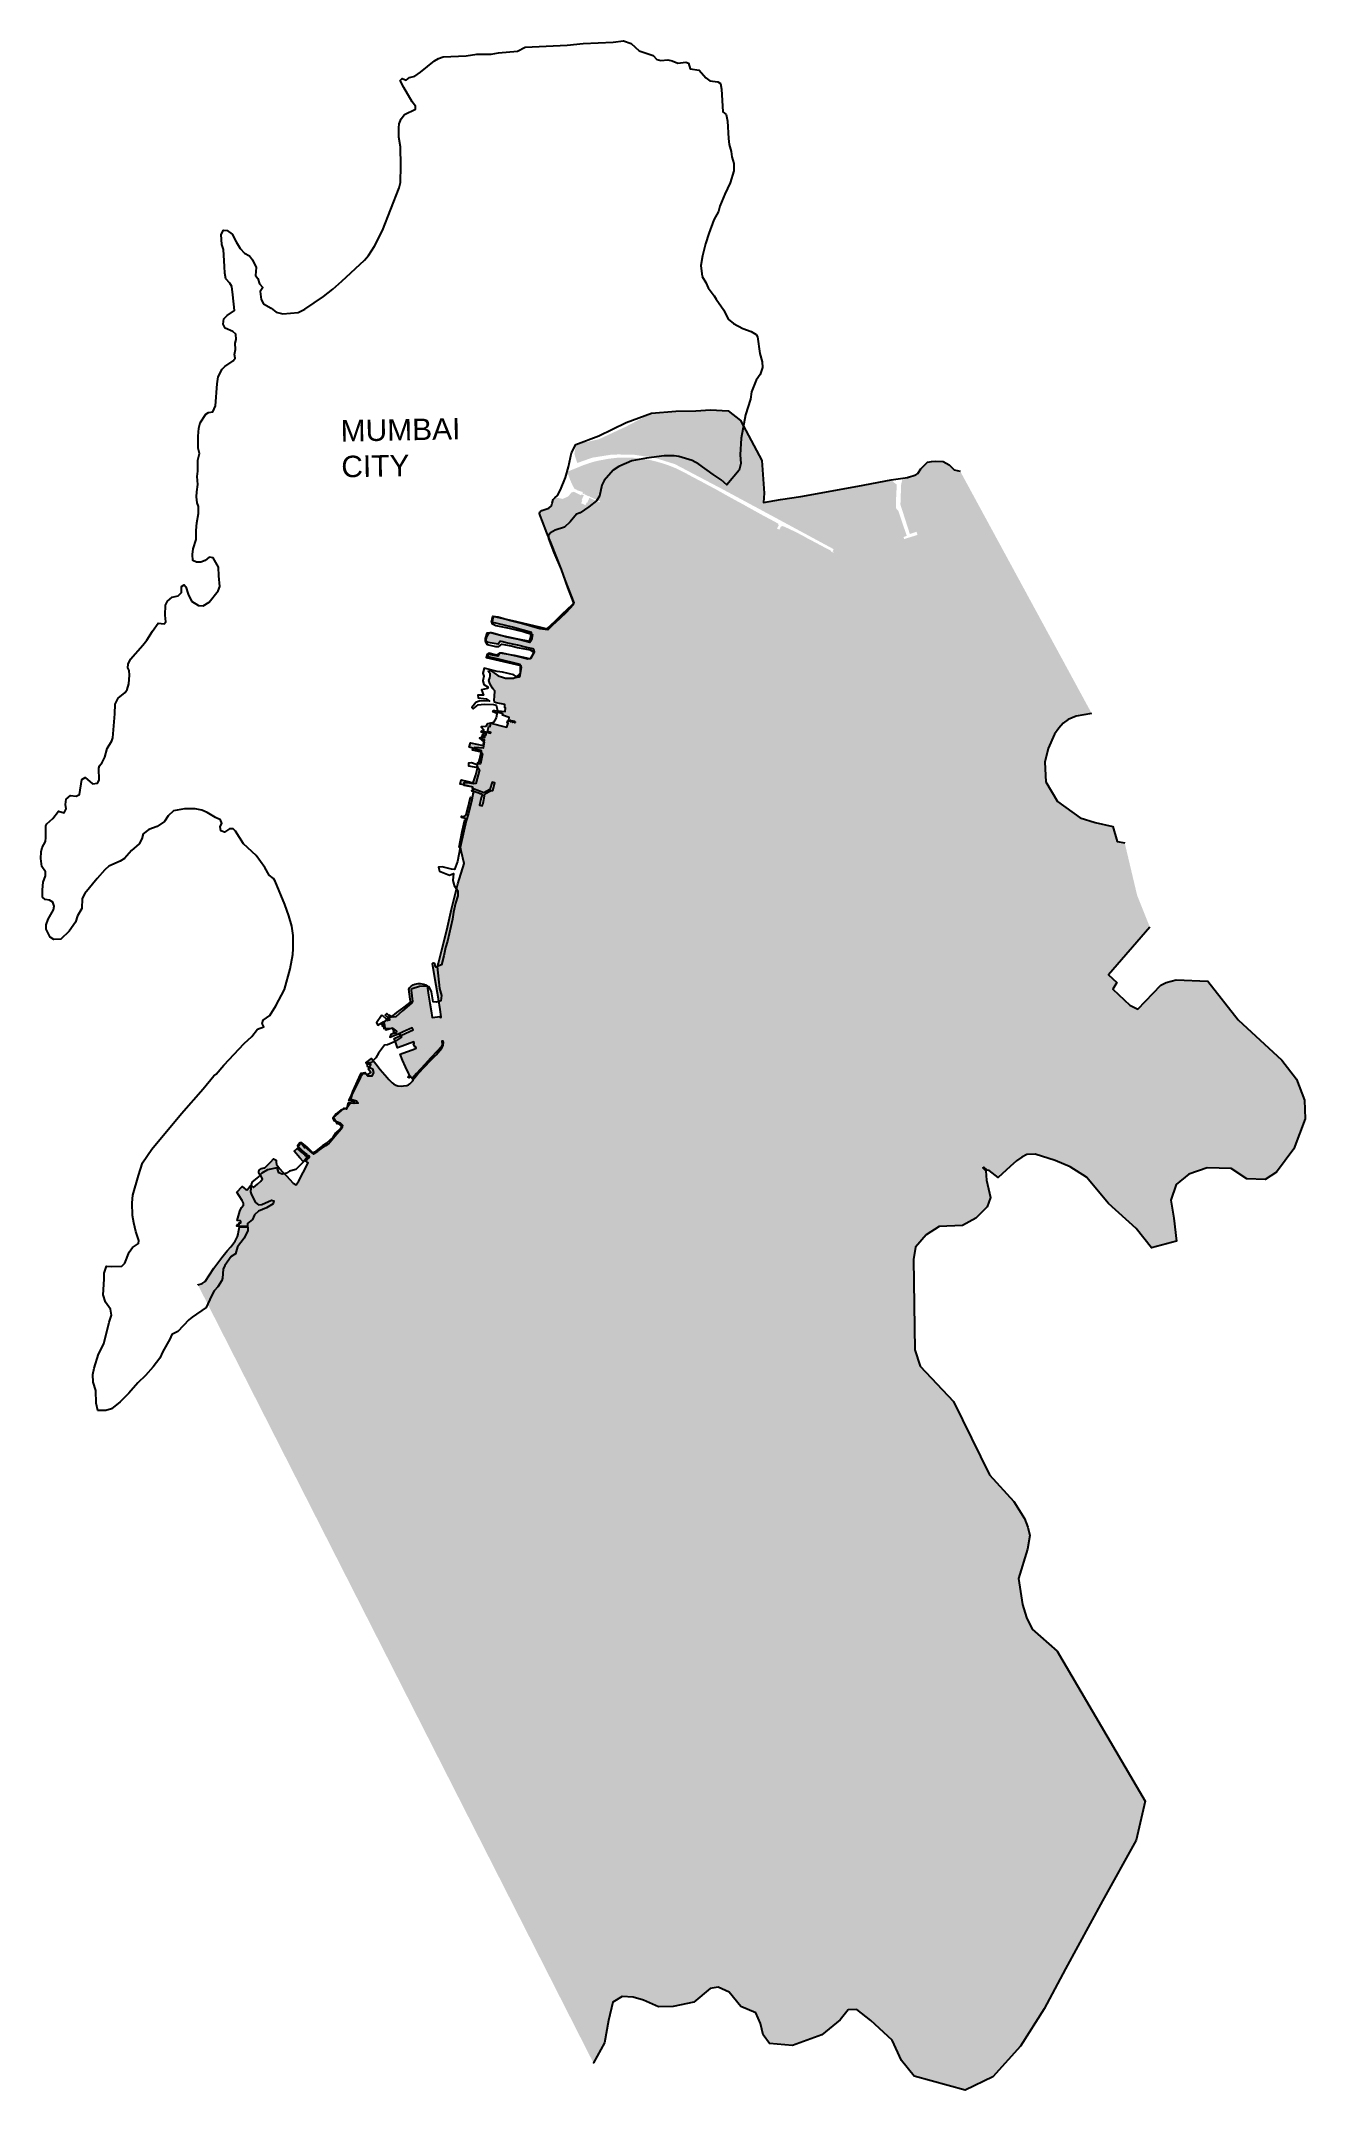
# Model space of a CAD drawing. Header units: metres. Extents: x 267365 to 285054, y 2079344 to 2108025.
import ezdxf

# ---------------------------------------------------------------- set-up
doc = ezdxf.new("R2010")
doc.units = ezdxf.units.M
for name, color, linetype in [('CREEK', 132, 'Continuous'), ('village', 3, 'Continuous'), ('VILLAGE NAME', 250, 'Continuous')]:
    doc.layers.add(name, color=color, linetype=linetype)

msp = doc.modelspace()

# ---------------------------------------------------------------- hatches: boundary and pattern name
at = {"layer": 'CREEK'}
h = msp.add_hatch(dxfattribs=at)
h.set_pattern_fill('DASH', color=256, scale=50, angle=26)
h.paths.add_polyline_path([(279577, 2090968), (279604, 2091143), (279751, 2091312), (279933, 2091431), (280261, 2091446), (280447, 2091546), (280605, 2091707), (280653, 2091837), (280596, 2092078), (280589, 2092209), (280546, 2092250), (280558, 2092261), (280605, 2092219), (280636, 2092217), (280761, 2092116), (280926, 2092273), (281018, 2092352), (281090, 2092403), (281163, 2092440), (281277, 2092445), (281557, 2092357), (281766, 2092264), (281997, 2092121), (282303, 2091752), (282691, 2091403), (282904, 2091133), (283257, 2091224), (283220, 2091548), (283177, 2091800), (283249, 2092018), (283428, 2092165), (283685, 2092252), (284019, 2092241), (284239, 2092099), (284494, 2092089), (284656, 2092193), (284897, 2092518), (285054, 2092939), (285046, 2093201), (284936, 2093493), (284729, 2093759), (284119, 2094326), (283693, 2094863), (283253, 2094883), (283111, 2094846), (283034, 2094809), (282714, 2094474), (282603, 2094527), (282364, 2094752), (282422, 2094847), (282304, 2094953), (282883, 2095621), (282705, 2096064), (282531, 2096799), (282426, 2096821), (282365, 2097028), (282119, 2097087), (281906, 2097153), (281590, 2097382), (281428, 2097654), (281414, 2097930), (281460, 2098120), (281550, 2098321), (281610, 2098405), (281670, 2098476), (281740, 2098526), (281853, 2098575), (282068, 2098613), (280227, 2102005), (280142, 2102023), (280075, 2102092), (279990, 2102138), (279884, 2102145), (279826, 2102139), (279769, 2102128), (279678, 2102035), (279630, 2101960), (279602, 2101940), (279491, 2101935), (279417, 2101880), (279402, 2101814), (279392, 2101536), (279524, 2101124), (279618, 2101155), (279631, 2101111), (279444, 2101053), (279435, 2101082), (279482, 2101097), (279412, 2101298), (279363, 2101447), (279330, 2101485), (279330, 2101597), (279341, 2101815), (279305, 2101843), (279262, 2101883), (278796, 2101794), (277998, 2101651), (277713, 2101605), (277475, 2101564), (277483, 2101697), (277451, 2102151), (277156, 2102712), (276981, 2102848), (276732, 2102863), (276529, 2102850), (276250, 2102841), (275908, 2102815), (275554, 2102628), (275171, 2102450), (274851, 2102378), (274829, 2102243), (274870, 2102118), (275079, 2102192), (275332, 2102232), (275428, 2102237), (275650, 2102236), (275961, 2102188), (276236, 2102102), (276874, 2101766), (277441, 2101461), (278457, 2100912), (278444, 2100880), (278458, 2100872), (278451, 2100863), (278419, 2100880), (278423, 2100887), (278406, 2100897), (278368, 2100916), (278316, 2100944), (278288, 2100959), (278262, 2100973), (278216, 2100997), (278162, 2101026), (278088, 2101065), (278029, 2101098), (277974, 2101127), (277928, 2101151), (277827, 2101199), (277779, 2101220), (277741, 2101238), (277735, 2101227), (277722, 2101234), (277710, 2101212), (277715, 2101209), (277711, 2101201), (277706, 2101203), (277697, 2101186), (277664, 2101201), (277692, 2101250), (277679, 2101257), (277684, 2101268), (277576, 2101327), (277473, 2101381), (277342, 2101454), (277177, 2101546), (277049, 2101615), (276963, 2101663), (276808, 2101750), (276727, 2101793), (276664, 2101827), (276588, 2101868), (276480, 2101924), (276413, 2101961), (276367, 2101986), (276305, 2102017), (276237, 2102049), (276143, 2102086), (276065, 2102113), (275996, 2102132), (275913, 2102154), (275844, 2102167), (275766, 2102179), (275662, 2102190), (275560, 2102194), (275458, 2102194), (275365, 2102184), (275296, 2102175), (275222, 2102161), (275150, 2102147), (275111, 2102138), (275040, 2102117), (274960, 2102089), (274866, 2102051), (274729, 2101995), (274768, 2101886), (274805, 2101802), (274809, 2101799), (274828, 2101759), (274863, 2101743), (274862, 2101739), (274922, 2101719), (274947, 2101713), (274947, 2101705), (274943, 2101691), (274968, 2101679), (274972, 2101689), (274978, 2101686), (274974, 2101677), (275041, 2101648), (275044, 2101656), (275050, 2101653), (275047, 2101645), (275189, 2101580), (275184, 2101568), (275145, 2101583), (275040, 2101630), (275009, 2101560), (275000, 2101565), (274985, 2101528), (274923, 2101555), (274940, 2101593), (274930, 2101597), (274961, 2101666), (274928, 2101679), (274921, 2101665), (274821, 2101715), (274789, 2101705), (274741, 2101648), (274664, 2101615), (274594, 2101630), (274554, 2101630), (274532, 2101607), (274518, 2101557), (274507, 2101517), (274473, 2101486), (274373, 2101451), (274354, 2101440), (274345, 2101432), (274343, 2101413), (274351, 2101383), (274385, 2101300), (274445, 2101142), (274508, 2100982), (274648, 2100625), (274701, 2100482), (274786, 2100266), (274826, 2100159), (274805, 2100138), (274665, 2100005), (274561, 2099905), (274450, 2099802), (274409, 2099808), (274353, 2099822), (274021, 2099901), (273688, 2099974), (273671, 2099889), (273965, 2099818), (274227, 2099744), (274215, 2099666), (274199, 2099622), (274012, 2099663), (273794, 2099710), (273655, 2099743), (273626, 2099725), (273606, 2099689), (273590, 2099622), (273623, 2099607), (273762, 2099581), (273770, 2099598), (273781, 2099616), (273792, 2099618), (273804, 2099618), (273827, 2099614), (273875, 2099602), (274034, 2099566), (274157, 2099536), (274251, 2099517), (274267, 2099495), (274269, 2099471), (274225, 2099387), (274203, 2099381), (273986, 2099427), (273789, 2099463), (273739, 2099435), (273630, 2099460), (273617, 2099405), (273750, 2099379), (274069, 2099299), (274076, 2099254), (274073, 2099183), (274041, 2099145), (274009, 2099120), (273977, 2099106), (273867, 2099107), (273823, 2099118), (273765, 2099138), (273713, 2099174), (273656, 2099215), (273625, 2099204), (273651, 2099165), (273650, 2099138), (273644, 2099112), (273632, 2099073), (273648, 2099030), (273683, 2098967), (273698, 2098947), (273715, 2098931), (273711, 2098849), (273706, 2098801), (273713, 2098772), (273734, 2098762), (273857, 2098736), (273854, 2098693), (273864, 2098693), (273861, 2098641), (273760, 2098649), (273717, 2098655), (273696, 2098653), (273690, 2098635), (273749, 2098613), (273753, 2098628), (273828, 2098605), (273825, 2098589), (273919, 2098554), (273910, 2098519), (273916, 2098517), (273916, 2098515), (273932, 2098511), (273933, 2098513), (273936, 2098513), (273940, 2098513), (273943, 2098511), (273945, 2098509), (273945, 2098507), (273961, 2098503), (273962, 2098505), (273965, 2098505), (273967, 2098505), (273970, 2098504), (273973, 2098502), (273974, 2098500), (273990, 2098498), (273994, 2098498), (274001, 2098496), (274003, 2098492), (274003, 2098489), (274001, 2098485), (273995, 2098483), (273991, 2098485), (273989, 2098489), (273989, 2098493), (273974, 2098497), (273969, 2098491), (273965, 2098491), (273961, 2098492), (273960, 2098495), (273960, 2098501), (273945, 2098504), (273943, 2098501), (273940, 2098499), (273936, 2098498), (273933, 2098500), (273931, 2098503), (273931, 2098508), (273915, 2098511), (273914, 2098504), (273897, 2098507), (273891, 2098479), (273901, 2098476), (273886, 2098421), (273863, 2098425), (273661, 2098476), (273649, 2098429), (273630, 2098433), (273612, 2098359), (273659, 2098346), (273657, 2098335), (273532, 2098369), (273527, 2098350), (273596, 2098329), (273588, 2098305), (273548, 2098317), (273541, 2098288), (273574, 2098281), (273574, 2098276), (273547, 2098281), (273540, 2098263), (273536, 2098254), (273572, 2098242), (273551, 2098164), (273375, 2098200), (273359, 2098139), (273531, 2098089), (273525, 2098064), (273504, 2097977), (273490, 2097924), (273479, 2097926), (273468, 2097866), (273479, 2097863), (273452, 2097753), (273415, 2097643), (273323, 2097663), (273247, 2097681), (273233, 2097623), (273259, 2097617), (273406, 2097581), (273402, 2097563), (273561, 2097499), (273647, 2097548), (273677, 2097652), (273716, 2097642), (273689, 2097535), (273663, 2097535), (273575, 2097488), (273563, 2097408), (273551, 2097358), (273541, 2097320), (273502, 2097328), (273527, 2097431), (273537, 2097470), (273537, 2097476), (273524, 2097487), (273512, 2097492), (273491, 2097501), (273438, 2097522), (273399, 2097539), (273395, 2097526), (273422, 2097519), (273417, 2097499), (273403, 2097436), (273375, 2097442), (273357, 2097363), (273341, 2097302), (273316, 2097195), (273305, 2097182), (273285, 2097168), (273267, 2097171), (273248, 2097176), (273248, 2097158), (273304, 2097143), (273309, 2097139), (273309, 2097130), (273304, 2097126), (273298, 2097124), (273282, 2097061), (273257, 2096961), (273215, 2096742), (273235, 2096734), (273243, 2096688), (273287, 2096514), (273200, 2096225), (273149, 2096024), (273110, 2095873), (273044, 2095581), (272974, 2095302), (272952, 2095208), (272930, 2095119), (272913, 2095068), (272904, 2095063), (272892, 2095064), (272887, 2095066), (272881, 2095071), (272878, 2095077), (272876, 2095088), (272872, 2095115), (272855, 2095120), (272842, 2095111), (272879, 2094885), (272926, 2094619), (272950, 2094469), (272965, 2094364), (272965, 2094359), (272951, 2094357), (272949, 2094371), (272838, 2094355), (272824, 2094450), (272808, 2094556), (272789, 2094667), (272774, 2094767), (272768, 2094799), (272748, 2094815), (272723, 2094825), (272673, 2094834), (272643, 2094834), (272598, 2094824), (272573, 2094813), (272547, 2094794), (272527, 2094775), (272513, 2094752), (272533, 2094614), (272537, 2094583), (272537, 2094574), (272532, 2094568), (272446, 2094501), (272345, 2094425), (272264, 2094359), (272253, 2094366), (272203, 2094411), (272181, 2094387), (272223, 2094350), (272227, 2094331), (272231, 2094332), (272234, 2094322), (272210, 2094315), (272207, 2094323), (272193, 2094320), (272180, 2094307), (272181, 2094305), (272180, 2094303), (272128, 2094272), (272138, 2094255), (272146, 2094259), (272150, 2094257), (272152, 2094252), (272142, 2094246), (272150, 2094231), (272168, 2094243), (272175, 2094236), (272190, 2094181), (272286, 2094207), (272306, 2094166), (272297, 2094161), (272308, 2094134), (272330, 2094143), (272343, 2094115), (272434, 2094157), (272560, 2094214), (272573, 2094186), (272408, 2094108), (272306, 2094062), (272330, 2094000), (272356, 2093931), (272419, 2093954), (272496, 2093984), (272582, 2094018), (272589, 2093996), (272587, 2093992), (272580, 2093990), (272596, 2093948), (272606, 2093951), (272614, 2093927), (272571, 2093910), (272481, 2093876), (272391, 2093842), (272426, 2093760), (272467, 2093667), (272512, 2093567), (272520, 2093551), (272518, 2093546), (272500, 2093523), (272516, 2093510), (272534, 2093536), (272540, 2093532), (272535, 2093525), (272558, 2093504), (272621, 2093572), (272736, 2093698), (272818, 2093785), (272914, 2093891), (272957, 2093937), (272960, 2093935), (272972, 2093954), (272979, 2093973), (272981, 2093993), (272978, 2094003), (272975, 2094014), (272975, 2094023), (272985, 2094027), (272991, 2094024), (272996, 2094000), (272995, 2093976), (272993, 2093966), (272986, 2093944), (272974, 2093927), (272893, 2093836), (272823, 2093765), (272724, 2093657), (272664, 2093592), (272626, 2093551), (272590, 2093512), (272566, 2093481), (272572, 2093475), (272526, 2093428), (272506, 2093414), (272483, 2093405), (272439, 2093398), (272405, 2093396), (272361, 2093400), (272333, 2093410), (272298, 2093428), (272279, 2093442), (272259, 2093459), (272232, 2093490), (272208, 2093518), (272112, 2093629), (272050, 2093709), (271992, 2093782), (271912, 2093723), (271925, 2093701), (271983, 2093700), (271950, 2093628), (271979, 2093588), (271950, 2093565), (271946, 2093569), (271934, 2093560), (271937, 2093556), (271929, 2093550), (271902, 2093588), (271846, 2093578), (271816, 2093518), (271731, 2093319), (271704, 2093257), (271673, 2093193), (271749, 2093174), (271752, 2093169), (271752, 2093162), (271745, 2093155), (271679, 2093165), (271672, 2093165), (271669, 2093163), (271667, 2093161), (271650, 2093091), (271646, 2093080), (271642, 2093078), (271608, 2093086), (271490, 2092985), (271460, 2092958), (271473, 2092933), (271496, 2092894), (271512, 2092870), (271528, 2092873), (271583, 2092824), (271564, 2092800), (271503, 2092727), (271477, 2092697), (271412, 2092618), (271387, 2092590), (271352, 2092564), (271289, 2092521), (271241, 2092487), (271189, 2092451), (271178, 2092444), (271128, 2092484), (271063, 2092541), (271054, 2092534), (271046, 2092541), (271044, 2092545), (271039, 2092551), (271027, 2092570), (271014, 2092587), (271005, 2092591), (270990, 2092593), (270980, 2092587), (270984, 2092569), (270978, 2092565), (270961, 2092547), (270998, 2092511), (271054, 2092466), (271083, 2092443), (271078, 2092441), (271057, 2092445), (271038, 2092449), (271017, 2092465), (270997, 2092480), (270949, 2092524), (270909, 2092486), (270989, 2092392), (271038, 2092337), (271092, 2092403), (271078, 2092414), (271066, 2092425), (271058, 2092428), (271058, 2092431), (271072, 2092431), (271081, 2092427), (271091, 2092423), (271112, 2092418), (271123, 2092407), (271107, 2092387), (271072, 2092347), (271087, 2092337), (271105, 2092324), (271033, 2092187), (270971, 2092070), (270936, 2092012), (270895, 2092039), (270844, 2092093), (270807, 2092134), (270746, 2092196), (270706, 2092237), (270675, 2092279), (270662, 2092300), (270655, 2092331), (270656, 2092360), (270621, 2092376), (270582, 2092337), (270555, 2092307), (270495, 2092246), (270490, 2092252), (270469, 2092246), (270449, 2092241), (270425, 2092223), (270415, 2092207), (270415, 2092182), (270425, 2092162), (270446, 2092130), (270464, 2092100), (270440, 2092067), (270396, 2092022), (270339, 2091978), (270304, 2092005), (270289, 2091990), (270268, 2091968), (270255, 2091951), (270245, 2091945), (270233, 2091947), (270207, 2091967), (270178, 2091992), (270106, 2091912), (270137, 2091862), (270181, 2091794), (270200, 2091758), (270200, 2091742), (270198, 2091728), (270171, 2091695), (270148, 2091647), (270130, 2091578), (270110, 2091513), (270159, 2091511), (270159, 2091499), (270161, 2091499), (270160, 2091482), (270138, 2091482), (270138, 2091459), (270108, 2091460), (270107, 2091435), (270153, 2091433), (270214, 2091433), (270237, 2091433), (270237, 2091432), (270245, 2091432), (270245, 2091433), (270250, 2091433), (270251, 2091431), (270250, 2091429), (270249, 2091427), (270141, 2091427), (270131, 2091356), (270126, 2091325), (270116, 2091290), (270081, 2091225), (270022, 2091144), (269972, 2091090), (269894, 2090997), (269786, 2090846), (269663, 2090659), (269619, 2090632), (269561, 2090614), (275096, 2079723), (275252, 2080005), (275307, 2080319), (275368, 2080576), (275499, 2080655), (275654, 2080646), (275797, 2080602), (276006, 2080510), (276213, 2080511), (276501, 2080572), (276729, 2080763), (276842, 2080786), (276995, 2080715), (277158, 2080511), (277367, 2080425), (277434, 2080273), (277470, 2080118), (277561, 2079994), (277883, 2079967), (278291, 2080118), (278547, 2080326), (278661, 2080468), (278784, 2080469), (278980, 2080319), (279275, 2080042), (279405, 2079757), (279585, 2079536), (280298, 2079344), (280686, 2079529), (281072, 2079959), (281405, 2080479), (281701, 2081039), (282219, 2081992), (282692, 2082842), (282815, 2083389), (281587, 2085486), (281236, 2085797), (281157, 2085959), (281099, 2086142), (281045, 2086503), (281170, 2086913), (281202, 2087105), (281177, 2087221), (281126, 2087344), (280979, 2087583), (280637, 2087953), (280137, 2088981), (279669, 2089477), (279595, 2089706)])

# ---------------------------------------------------------------- linework, layer by layer
at = {"layer": 'CREEK', "flags": 128}
for points in [[(269561, 2090614), (269561, 2090614), (269619, 2090632), (269663, 2090659), (269786, 2090846), (269894, 2090997), (269972, 2091090), (270022, 2091144), (270081, 2091225), (270116, 2091290), (270126, 2091325), (270131, 2091356), (270141, 2091427), (270249, 2091427), (270250, 2091429), (270251, 2091431), (270250, 2091433), (270245, 2091433), (270245, 2091432), (270237, 2091432), (270237, 2091433), (270214, 2091433), (270153, 2091433), (270107, 2091435), (270108, 2091460), (270138, 2091459), (270138, 2091482), (270160, 2091482), (270161, 2091499), (270159, 2091499), (270159, 2091511), (270110, 2091513), (270130, 2091578), (270148, 2091647), (270171, 2091695), (270198, 2091728), (270200, 2091742), (270200, 2091758), (270181, 2091794), (270137, 2091862), (270106, 2091912), (270178, 2091992), (270207, 2091967), (270233, 2091947), (270245, 2091945), (270255, 2091951), (270268, 2091968), (270289, 2091990), (270304, 2092005), (270339, 2091978), (270396, 2092022), (270440, 2092067), (270464, 2092100), (270446, 2092130), (270425, 2092162), (270415, 2092182), (270415, 2092207), (270425, 2092223), (270449, 2092241), (270469, 2092246), (270490, 2092252), (270495, 2092246), (270555, 2092307), (270582, 2092337), (270621, 2092376), (270656, 2092360), (270655, 2092331), (270662, 2092300), (270675, 2092279), (270706, 2092237), (270746, 2092196), (270807, 2092134), (270844, 2092093), (270895, 2092039), (270936, 2092012), (270971, 2092070), (271033, 2092187), (271105, 2092324), (271087, 2092337), (271072, 2092347), (271107, 2092387), (271123, 2092407), (271112, 2092418), (271091, 2092423), (271081, 2092427), (271072, 2092431), (271058, 2092431), (271058, 2092428), (271066, 2092425), (271078, 2092414), (271092, 2092403), (271038, 2092337), (270989, 2092392), (270909, 2092486), (270949, 2092524), (270997, 2092480), (271017, 2092465), (271038, 2092449), (271057, 2092445), (271078, 2092441), (271083, 2092443), (271054, 2092466), (270998, 2092511), (270961, 2092547), (270978, 2092565), (270984, 2092569), (270980, 2092587), (270990, 2092593), (271005, 2092591), (271014, 2092587), (271027, 2092570), (271039, 2092551), (271044, 2092545), (271046, 2092541), (271054, 2092534), (271063, 2092541), (271128, 2092484), (271178, 2092444), (271189, 2092451), (271241, 2092487), (271289, 2092521), (271352, 2092564), (271387, 2092590), (271412, 2092618), (271477, 2092697), (271503, 2092727), (271564, 2092800), (271583, 2092824), (271528, 2092873), (271512, 2092870), (271496, 2092894), (271473, 2092933), (271460, 2092958), (271490, 2092985), (271608, 2093086), (271642, 2093078), (271646, 2093080), (271650, 2093091), (271667, 2093161), (271669, 2093163), (271672, 2093165), (271679, 2093165), (271745, 2093155), (271752, 2093162), (271752, 2093169), (271749, 2093174), (271673, 2093193), (271704, 2093257), (271731, 2093319), (271816, 2093518), (271846, 2093578), (271902, 2093588), (271929, 2093550), (271937, 2093556), (271934, 2093560), (271946, 2093569), (271950, 2093565), (271979, 2093588), (271950, 2093628), (271983, 2093700), (271925, 2093701), (271912, 2093723), (271992, 2093782), (272050, 2093709), (272112, 2093629), (272208, 2093518), (272232, 2093490), (272259, 2093459), (272279, 2093442), (272298, 2093428), (272333, 2093410), (272361, 2093400), (272405, 2093396), (272439, 2093398), (272483, 2093405), (272506, 2093414), (272526, 2093428), (272572, 2093475), (272566, 2093481), (272590, 2093512), (272626, 2093551), (272664, 2093592), (272724, 2093657), (272823, 2093765), (272893, 2093836), (272974, 2093927), (272986, 2093944), (272993, 2093966), (272995, 2093976), (272996, 2094000), (272991, 2094024), (272985, 2094027), (272975, 2094023), (272975, 2094014), (272978, 2094003), (272981, 2093993), (272979, 2093973), (272972, 2093954), (272960, 2093935), (272957, 2093937), (272914, 2093891), (272818, 2093785), (272736, 2093698), (272621, 2093572), (272558, 2093504), (272535, 2093525), (272540, 2093532), (272534, 2093536), (272516, 2093510), (272500, 2093523), (272518, 2093546), (272520, 2093551), (272512, 2093567), (272467, 2093667), (272426, 2093760), (272391, 2093842), (272481, 2093876), (272571, 2093910), (272614, 2093927), (272606, 2093951), (272596, 2093948), (272580, 2093990), (272587, 2093992), (272589, 2093996), (272582, 2094018), (272496, 2093984), (272419, 2093954), (272356, 2093931), (272330, 2094000), (272306, 2094062), (272408, 2094108), (272573, 2094186), (272560, 2094214), (272434, 2094157), (272343, 2094115), (272330, 2094143), (272308, 2094134), (272297, 2094161), (272306, 2094166), (272286, 2094207), (272190, 2094181), (272175, 2094236), (272168, 2094243), (272150, 2094231), (272142, 2094246), (272152, 2094252), (272150, 2094257), (272146, 2094259), (272138, 2094255), (272128, 2094272), (272180, 2094303), (272181, 2094305), (272180, 2094307), (272193, 2094320), (272207, 2094323), (272210, 2094315), (272234, 2094322), (272231, 2094332), (272227, 2094331), (272223, 2094350), (272181, 2094387), (272203, 2094411), (272253, 2094366), (272264, 2094359), (272345, 2094425), (272446, 2094501), (272532, 2094568), (272537, 2094574), (272537, 2094583), (272533, 2094614), (272513, 2094752), (272527, 2094775), (272547, 2094794), (272573, 2094813), (272598, 2094824), (272643, 2094834), (272673, 2094834), (272723, 2094825), (272748, 2094815), (272768, 2094799), (272774, 2094767), (272789, 2094667), (272808, 2094556), (272824, 2094450), (272838, 2094355), (272949, 2094371), (272951, 2094357), (272965, 2094359), (272965, 2094364), (272950, 2094469), (272926, 2094619), (272879, 2094885), (272842, 2095111), (272855, 2095120), (272872, 2095115), (272876, 2095088), (272878, 2095077), (272881, 2095071), (272887, 2095066), (272892, 2095064), (272904, 2095063), (272913, 2095068), (272930, 2095119), (272952, 2095208), (272974, 2095302), (273044, 2095581), (273110, 2095873), (273149, 2096024), (273200, 2096225), (273287, 2096514), (273243, 2096688), (273235, 2096734), (273215, 2096742), (273257, 2096961), (273282, 2097061), (273298, 2097124), (273304, 2097126), (273309, 2097130), (273309, 2097139), (273304, 2097143), (273248, 2097158), (273248, 2097176), (273267, 2097171), (273285, 2097168), (273305, 2097182), (273316, 2097195), (273341, 2097302), (273357, 2097363), (273375, 2097442), (273403, 2097436), (273417, 2097499), (273422, 2097519), (273395, 2097526), (273399, 2097539), (273438, 2097522), (273491, 2097501), (273512, 2097492), (273524, 2097487), (273537, 2097476), (273537, 2097470), (273527, 2097431), (273502, 2097328), (273541, 2097320), (273551, 2097358), (273563, 2097408), (273575, 2097488), (273663, 2097535), (273689, 2097535), (273716, 2097642), (273677, 2097652), (273647, 2097548), (273561, 2097499), (273402, 2097563), (273406, 2097581), (273259, 2097617), (273233, 2097623), (273247, 2097681), (273323, 2097663), (273415, 2097643), (273452, 2097753), (273479, 2097863), (273468, 2097866), (273479, 2097926), (273490, 2097924), (273504, 2097977), (273525, 2098064), (273531, 2098089), (273359, 2098139), (273375, 2098200), (273551, 2098164), (273572, 2098242), (273536, 2098254), (273540, 2098263), (273547, 2098281), (273574, 2098276), (273574, 2098281), (273541, 2098288), (273548, 2098317), (273588, 2098305), (273596, 2098329), (273527, 2098350), (273532, 2098369), (273657, 2098335), (273659, 2098346), (273612, 2098359), (273630, 2098433), (273649, 2098429), (273661, 2098476), (273863, 2098425), (273886, 2098421), (273901, 2098476), (273891, 2098479), (273897, 2098507), (273914, 2098504), (273915, 2098511), (273931, 2098508), (273931, 2098503), (273933, 2098500), (273936, 2098498), (273940, 2098499), (273943, 2098501), (273945, 2098504), (273960, 2098501), (273960, 2098495), (273961, 2098492), (273965, 2098491), (273969, 2098491), (273974, 2098497), (273989, 2098493), (273989, 2098489), (273991, 2098485), (273995, 2098483), (274001, 2098485), (274003, 2098489), (274003, 2098492), (274001, 2098496), (273994, 2098498), (273990, 2098498), (273974, 2098500), (273973, 2098502), (273970, 2098504), (273967, 2098505), (273965, 2098505), (273962, 2098505), (273961, 2098503), (273945, 2098507), (273945, 2098509), (273943, 2098511), (273940, 2098513), (273936, 2098513), (273933, 2098513), (273932, 2098511), (273916, 2098515), (273916, 2098517), (273910, 2098519), (273919, 2098554), (273825, 2098589), (273828, 2098605), (273753, 2098628), (273749, 2098613), (273690, 2098635), (273696, 2098653), (273717, 2098655), (273760, 2098649), (273861, 2098641), (273864, 2098693), (273854, 2098693), (273857, 2098736), (273734, 2098762), (273713, 2098772), (273706, 2098801), (273711, 2098849), (273715, 2098931), (273698, 2098947), (273683, 2098967), (273648, 2099030), (273632, 2099073), (273644, 2099112), (273650, 2099138), (273651, 2099165), (273625, 2099204), (273656, 2099215), (273713, 2099174), (273765, 2099138), (273823, 2099118), (273867, 2099107), (273977, 2099106), (274009, 2099120), (274041, 2099145), (274073, 2099183), (274076, 2099254), (274069, 2099299), (273750, 2099379), (273617, 2099405), (273630, 2099460), (273739, 2099435), (273789, 2099463), (273986, 2099427), (274203, 2099381), (274225, 2099387), (274269, 2099471), (274267, 2099495), (274251, 2099517), (274157, 2099536), (274034, 2099566), (273875, 2099602), (273827, 2099614), (273804, 2099618), (273792, 2099618), (273781, 2099616), (273770, 2099598), (273762, 2099581), (273623, 2099607), (273590, 2099622), (273606, 2099689), (273626, 2099725), (273655, 2099743), (273794, 2099710), (274012, 2099663), (274199, 2099622), (274215, 2099666), (274227, 2099744), (273965, 2099818), (273671, 2099889), (273688, 2099974), (274021, 2099901), (274353, 2099822), (274409, 2099808), (274450, 2099802), (274561, 2099905), (274665, 2100005), (274805, 2100138), (274826, 2100159), (274786, 2100266), (274701, 2100482), (274648, 2100625), (274508, 2100982), (274445, 2101142), (274385, 2101300), (274351, 2101383), (274343, 2101413), (274345, 2101432), (274354, 2101440), (274373, 2101451), (274473, 2101486), (274507, 2101517), (274518, 2101557), (274532, 2101607), (274554, 2101630), (274594, 2101665), (274636, 2101742), (274706, 2101916), (274746, 2102063), (274788, 2102262), (274851, 2102378), (275171, 2102500), (275554, 2102685), (275908, 2102815), (276250, 2102841), (276529, 2102850), (276732, 2102863), (276981, 2102848), (277156, 2102712), (277451, 2102151), (277483, 2101697), (277475, 2101564), (277713, 2101605), (277998, 2101651), (278796, 2101794), (279262, 2101883)], [(279262, 2101883), (279491, 2101915), (279607, 2101950), (279637, 2101970), (279678, 2102035), (279769, 2102128), (279826, 2102139), (279884, 2102145), (279990, 2102138), (280075, 2102092), (280142, 2102023), (280227, 2102005)], [(282068, 2098613), (281853, 2098575), (281740, 2098526), (281670, 2098476), (281610, 2098405), (281550, 2098321), (281460, 2098120), (281414, 2097930), (281428, 2097654), (281590, 2097382), (281906, 2097153), (282119, 2097087), (282365, 2097028), (282426, 2096821), (282531, 2096799)], [(282883, 2095621), (282304, 2094953), (282422, 2094847), (282364, 2094752), (282603, 2094527), (282714, 2094474), (283034, 2094809), (283111, 2094846), (283253, 2094883), (283693, 2094863), (284119, 2094326), (284729, 2093759), (284936, 2093493), (285046, 2093201), (285054, 2092939), (284897, 2092518), (284656, 2092193), (284494, 2092089), (284239, 2092099), (284019, 2092241), (283685, 2092252), (283428, 2092165), (283249, 2092018), (283177, 2091800), (283220, 2091548), (283257, 2091224), (282904, 2091133), (282691, 2091403), (282303, 2091752), (281997, 2092121), (281766, 2092264), (281557, 2092357), (281277, 2092445), (281163, 2092440), (281090, 2092403), (281018, 2092352), (280926, 2092273), (280761, 2092116), (280636, 2092217), (280605, 2092219), (280558, 2092261), (280546, 2092250), (280589, 2092209), (280596, 2092078), (280653, 2091837), (280605, 2091707), (280447, 2091546), (280261, 2091446), (279933, 2091431), (279751, 2091312), (279604, 2091143), (279577, 2090968), (279595, 2089706), (279669, 2089477), (280137, 2088981), (280637, 2087953), (280979, 2087583), (281126, 2087344), (281177, 2087221), (281202, 2087105), (281170, 2086913), (281045, 2086503), (281099, 2086142), (281157, 2085959), (281236, 2085797), (281587, 2085486), (282815, 2083389), (282692, 2082842), (282219, 2081992), (281701, 2081039), (281405, 2080479), (281072, 2079959), (280686, 2079529), (280298, 2079344), (279585, 2079536), (279405, 2079757), (279275, 2080042), (278980, 2080319), (278784, 2080469), (278661, 2080468), (278547, 2080326), (278291, 2080118), (277883, 2079967), (277561, 2079994), (277470, 2080118), (277434, 2080273), (277367, 2080425), (277158, 2080511), (276995, 2080715), (276842, 2080786), (276729, 2080763), (276501, 2080572), (276213, 2080511), (276006, 2080510), (275797, 2080602), (275654, 2080646), (275499, 2080655), (275368, 2080576), (275307, 2080319), (275252, 2080005), (275096, 2079723), (275096, 2079723)]]:
    msp.add_lwpolyline(points, dxfattribs=at)
at = {"layer": 'village', "color": 3, "true_color": 0x00ff00}
msp.add_polyline3d([(276619, 2104726, 0), (276669, 2104643, 0), (276703, 2104568, 0), (276787, 2104459, 0), (276814, 2104410, 0), (276921, 2104255, 0), (276983, 2104131, 0), (277055, 2104071, 0), (277188, 2104000, 0), (277302, 2103960, 0), (277374, 2103915, 0), (277393, 2103885, 0), (277425, 2103650, 0), (277457, 2103533, 0), (277461, 2103454, 0), (277428, 2103356, 0), (277372, 2103279, 0), (277309, 2103112, 0), (277294, 2103010, 0), (277224, 2102794, 0), (277163, 2102465, 0), (277149, 2102230, 0), (277158, 2102111, 0), (277137, 2102018, 0), (276964, 2101811, 0), (276882, 2101881, 0), (276772, 2101956, 0), (276573, 2102100, 0), (276476, 2102151, 0), (276290, 2102210, 0), (276227, 2102218, 0), (276086, 2102217, 0), (275837, 2102186, 0), (275633, 2102146, 0), (275450, 2102071, 0), (275370, 2102016, 0), (275248, 2101874, 0), (275215, 2101809, 0), (275180, 2101652, 0), (275140, 2101589, 0), (275033, 2101505, 0), (274908, 2101419, 0), (274859, 2101400, 0), (274770, 2101292, 0), (274692, 2101220, 0), (274560, 2101178, 0), (274496, 2101140, 0), (274469, 2101101, 0), (274469, 2101061, 0), (274541, 2100864, 0), (274646, 2100625, 0), (274733, 2100373, 0), (274811, 2100169, 0), (274811, 2100133, 0), (274713, 2100023, 0), (274626, 2099939, 0), (274517, 2099844, 0), (274457, 2099783, 0), (274345, 2099796, 0), (274087, 2099872, 0), (273923, 2099913, 0), (273761, 2099961, 0), (273694, 2099967, 0), (273676, 2099869, 0), (273730, 2099844, 0), (273917, 2099806, 0), (274112, 2099758, 0), (274245, 2099716, 0), (274228, 2099640, 0), (274208, 2099606, 0), (274046, 2099647, 0), (273886, 2099678, 0), (273668, 2099739, 0), (273606, 2099734, 0), (273579, 2099659, 0), (273580, 2099624, 0), (273611, 2099577, 0), (273726, 2099549, 0), (273773, 2099549, 0), (273815, 2099583, 0), (273943, 2099559, 0), (274033, 2099535, 0), (274211, 2099503, 0), (274260, 2099470, 0), (274212, 2099375, 0), (274178, 2099371, 0), (274034, 2099410, 0), (273823, 2099457, 0), (273783, 2099457, 0), (273759, 2099414, 0), (273610, 2099442, 0), (273593, 2099395, 0), (274080, 2099285, 0), (274085, 2099256, 0), (274059, 2099119, 0), (274030, 2099114, 0), (273980, 2099152, 0), (273825, 2099191, 0), (273749, 2099201, 0), (273565, 2099247, 0), (273550, 2099177, 0), (273561, 2099135, 0), (273548, 2099070, 0), (273560, 2099016, 0), (273625, 2098981, 0), (273614, 2098960, 0), (273529, 2098942, 0), (273559, 2098870, 0), (273478, 2098867, 0), (273481, 2098831, 0), (273593, 2098817, 0), (273642, 2098783, 0), (273508, 2098791, 0), (273448, 2098764, 0), (273394, 2098694, 0), (273415, 2098676, 0), (273481, 2098731, 0), (273569, 2098742, 0), (273699, 2098739, 0), (273735, 2098730, 0), (273753, 2098654, 0), (273736, 2098553, 0), (273696, 2098486, 0), (273614, 2098467, 0), (273589, 2098431, 0), (273524, 2098426, 0), (273556, 2098388, 0), (273552, 2098283, 0), (273503, 2098267, 0), (273569, 2098209, 0), (273554, 2098126, 0), (273432, 2098136, 0), (273401, 2098104, 0), (273525, 2098076, 0), (273545, 2098047, 0), (273515, 2097908, 0), (273455, 2097896, 0), (273389, 2097921, 0), (273349, 2097918, 0), (273347, 2097878, 0), (273480, 2097854, 0), (273502, 2097821, 0), (273452, 2097630, 0), (273416, 2097625, 0), (273342, 2097642, 0), (273282, 2097642, 0), (273284, 2097608, 0), (273383, 2097589, 0), (273410, 2097569, 0), (273413, 2097506, 0), (273393, 2097403, 0), (273346, 2097212, 0), (273315, 2097108, 0), (273231, 2096736, 0), (273194, 2096540, 0), (273152, 2096430, 0), (273110, 2096432, 0), (272979, 2096465, 0), (272928, 2096462, 0), (272942, 2096404, 0), (273084, 2096349, 0), (273139, 2096370, 0), (273127, 2096275, 0), (273145, 2096206, 0), (273197, 2096123, 0), (273198, 2096061, 0), (273167, 2095959, 0), (273137, 2095831, 0), (273122, 2095735, 0), (273055, 2095427, 0), (273027, 2095337, 0), (273003, 2095218, 0), (272970, 2095093, 0), (272910, 2095072, 0), (272944, 2094761, 0), (272969, 2094662, 0), (272961, 2094590, 0), (272898, 2094572, 0), (272851, 2094576, 0), (272828, 2094715, 0), (272798, 2094784, 0), (272760, 2094795, 0), (272661, 2094790, 0), (272558, 2094758, 0), (272543, 2094737, 0), (272562, 2094580, 0), (272551, 2094556, 0), (272422, 2094449, 0), (272333, 2094368, 0), (272292, 2094359, 0), (272234, 2094387, 0), (272241, 2094318, 0), (272198, 2094331, 0), (272149, 2094382, 0), (272129, 2094384, 0), (272060, 2094280, 0), (272078, 2094249, 0), (272158, 2094295, 0), (272174, 2094248, 0), (272161, 2094201, 0), (272285, 2094208, 0), (272339, 2094164, 0), (272337, 2094144, 0), (272261, 2094118, 0), (272248, 2094082, 0), (272377, 2094131, 0), (272409, 2094079, 0), (272313, 2094018, 0), (272215, 2093972, 0), (272172, 2093970, 0), (272088, 2093857, 0), (272053, 2093794, 0), (271990, 2093726, 0), (271932, 2093717, 0), (271930, 2093676, 0), (272002, 2093639, 0), (272018, 2093587, 0), (271996, 2093536, 0), (271938, 2093533, 0), (271915, 2093564, 0), (271875, 2093573, 0), (271835, 2093519, 0), (271714, 2093273, 0), (271701, 2093211, 0), (271782, 2093189, 0), (271802, 2093155, 0), (271690, 2093152, 0), (271643, 2093087, 0), (271561, 2093061, 0), (271496, 2093009, 0), (271447, 2092948, 0), (271465, 2092913, 0), (271551, 2092884, 0), (271587, 2092846, 0), (271556, 2092801, 0), (271487, 2092736, 0), (271447, 2092677, 0), (271354, 2092591, 0), (271305, 2092562, 0), (271191, 2092471, 0), (271169, 2092464, 0), (271092, 2092540, 0), (271017, 2092600, 0), (270986, 2092604, 0), (270955, 2092559, 0), (271102, 2092417, 0), (271071, 2092367, 0), (270933, 2092229, 0), (270841, 2092206, 0), (270801, 2092176, 0), (270738, 2092165, 0), (270693, 2092182, 0), (270668, 2092254, 0), (270534, 2092226, 0), (270456, 2092178, 0), (270407, 2092124, 0), (270318, 2092054, 0), (270307, 2092020, 0), (270299, 2091915, 0), (270310, 2091874, 0), (270367, 2091767, 0), (270410, 2091736, 0), (270457, 2091741, 0), (270589, 2091798, 0), (270625, 2091790, 0), (270616, 2091749, 0), (270522, 2091692, 0), (270411, 2091644, 0), (270353, 2091594, 0), (270324, 2091527, 0), (270253, 2091473, 0), (270258, 2091374, 0), (270207, 2091266, 0), (270117, 2091144, 0), (270086, 2091050, 0), (270026, 2091011, 0), (269939, 2090887, 0), (269913, 2090835, 0), (269907, 2090710, 0), (269898, 2090676, 0), (269841, 2090588, 0), (269790, 2090530, 0), (269752, 2090462, 0), (269677, 2090298, 0), (269479, 2090164, 0), (269432, 2090123, 0), (269279, 2089961, 0), (269196, 2089917, 0), (269167, 2089856, 0), (269072, 2089683, 0), (269028, 2089586, 0), (268933, 2089467, 0), (268828, 2089347, 0), (268719, 2089241, 0), (268595, 2089099, 0), (268473, 2088979, 0), (268352, 2088881, 0), (268272, 2088854, 0), (268162, 2088855, 0), (268135, 2088957, 0), (268131, 2089134, 0), (268094, 2089251, 0), (268091, 2089358, 0), (268111, 2089450, 0), (268172, 2089646, 0), (268245, 2089790, 0), (268321, 2090093, 0), (268351, 2090192, 0), (268339, 2090273, 0), (268267, 2090371, 0), (268237, 2090474, 0), (268251, 2090694, 0), (268250, 2090777, 0), (268283, 2090878, 0), (268353, 2090869, 0), (268496, 2090877, 0), (268536, 2090920, 0), (268600, 2091071, 0), (268646, 2091139, 0), (268731, 2091195, 0), (268733, 2091236, 0), (268694, 2091359, 0), (268664, 2091480, 0), (268647, 2091587, 0), (268641, 2091760, 0), (268652, 2091870, 0), (268728, 2092146, 0), (268787, 2092321, 0), (268918, 2092513, 0), (269329, 2093012, 0), (269635, 2093357, 0), (269782, 2093538, 0), (269815, 2093563, 0), (269924, 2093689, 0), (270206, 2093992, 0), (270315, 2094092, 0), (270395, 2094193, 0), (270485, 2094228, 0), (270462, 2094272, 0), (270475, 2094320, 0), (270566, 2094383, 0), (270651, 2094518, 0), (270772, 2094748, 0), (270853, 2095036, 0), (270891, 2095238, 0), (270895, 2095316, 0), (270894, 2095505, 0), (270875, 2095637, 0), (270835, 2095780, 0), (270776, 2095936, 0), (270641, 2096265, 0), (270618, 2096301, 0), (270557, 2096349, 0), (270496, 2096454, 0), (270374, 2096626, 0), (270200, 2096788, 0), (270088, 2096964, 0), (270052, 2096996, 0), (270003, 2096997, 0), (269934, 2096952, 0), (269880, 2096967, 0), (269873, 2097030, 0), (269895, 2097071, 0), (269879, 2097122, 0), (269807, 2097155, 0), (269692, 2097228, 0), (269615, 2097259, 0), (269521, 2097276, 0), (269375, 2097277, 0), (269221, 2097251, 0), (269147, 2097179, 0), (269094, 2097098, 0), (268989, 2097030, 0), (268875, 2096986, 0), (268795, 2096925, 0), (268775, 2096857, 0), (268740, 2096785, 0), (268631, 2096695, 0), (268533, 2096584, 0), (268471, 2096543, 0), (268314, 2096473, 0), (268259, 2096421, 0), (268150, 2096303, 0), (267979, 2096091, 0), (267941, 2096021, 0), (267936, 2095884, 0), (267874, 2095778, 0), (267847, 2095693, 0), (267761, 2095564, 0), (267643, 2095454, 0), (267547, 2095448, 0), (267493, 2095479, 0), (267438, 2095591, 0), (267437, 2095654, 0), (267466, 2095733, 0), (267541, 2095863, 0), (267550, 2095913, 0), (267531, 2095973, 0), (267482, 2095999, 0), (267423, 2096008, 0), (267387, 2096041, 0), (267386, 2096142, 0), (267397, 2096250, 0), (267430, 2096338, 0), (267427, 2096396, 0), (267377, 2096472, 0), (267365, 2096582, 0), (267369, 2096676, 0), (267382, 2096736, 0), (267428, 2096822, 0), (267434, 2096874, 0), (267435, 2097037, 0), (267449, 2097069, 0), (267533, 2097143, 0), (267609, 2097243, 0), (267689, 2097223, 0), (267718, 2097275, 0), (267706, 2097340, 0), (267715, 2097414, 0), (267777, 2097466, 0), (267856, 2097453, 0), (267903, 2097478, 0), (267935, 2097687, 0), (267981, 2097714, 0), (268088, 2097626, 0), (268157, 2097637, 0), (268177, 2097680, 0), (268175, 2097848, 0), (268182, 2097877, 0), (268222, 2097925, 0), (268257, 2098001, 0), (268292, 2098120, 0), (268356, 2098229, 0), (268372, 2098269, 0), (268398, 2098608, 0), (268401, 2098740, 0), (268443, 2098828, 0), (268544, 2098905, 0), (268572, 2098946, 0), (268592, 2099027, 0), (268605, 2099148, 0), (268599, 2099213, 0), (268579, 2099253, 0), (268585, 2099300, 0), (268618, 2099370, 0), (268792, 2099569, 0), (268845, 2099636, 0), (268927, 2099765, 0), (269007, 2099877, 0), (269088, 2099867, 0), (269112, 2099896, 0), (269104, 2099990, 0), (269106, 2100127, 0), (269134, 2100183, 0), (269203, 2100238, 0), (269286, 2100259, 0), (269331, 2100304, 0), (269330, 2100389, 0), (269368, 2100414, 0), (269393, 2100383, 0), (269425, 2100284, 0), (269471, 2100186, 0), (269568, 2100122, 0), (269635, 2100118, 0), (269717, 2100168, 0), (269846, 2100330, 0), (269868, 2100389, 0), (269853, 2100537, 0), (269848, 2100660, 0), (269773, 2100792, 0), (269717, 2100798, 0), (269663, 2100753, 0), (269603, 2100728, 0), (269542, 2100729, 0), (269491, 2100754, 0), (269486, 2100839, 0), (269494, 2100915, 0), (269535, 2101048, 0), (269537, 2101171, 0), (269547, 2101281, 0), (269571, 2101409, 0), (269570, 2101508, 0), (269552, 2101559, 0), (269542, 2101642, 0), (269544, 2101714, 0), (269561, 2101819, 0), (269549, 2101931, 0), (269559, 2102005, 0), (269558, 2102158, 0), (269582, 2102252, 0), (269566, 2102324, 0), (269564, 2102492, 0), (269575, 2102606, 0), (269592, 2102680, 0), (269672, 2102802, 0), (269707, 2102825, 0), (269772, 2102834, 0), (269807, 2102920, 0), (269830, 2103227, 0), (269845, 2103326, 0), (269902, 2103430, 0), (269940, 2103468, 0), (270056, 2103550, 0), (270082, 2103586, 0), (270073, 2103635, 0), (270088, 2103707, 0), (270083, 2103797, 0), (270094, 2103846, 0), (270091, 2103922, 0), (270048, 2103960, 0), (269942, 2104004, 0), (269915, 2104060, 0), (269926, 2104136, 0), (269972, 2104181, 0), (270075, 2104254, 0), (270051, 2104473, 0), (270034, 2104590, 0), (270009, 2104635, 0), (269952, 2104697, 0), (269936, 2104775, 0), (269935, 2104869, 0), (269918, 2105105, 0), (269895, 2105176, 0), (269887, 2105315, 0), (269920, 2105376, 0), (269970, 2105372, 0), (270042, 2105323, 0), (270096, 2105214, 0), (270153, 2105118, 0), (270212, 2105053, 0), (270284, 2105016, 0), (270323, 2104962, 0), (270375, 2104855, 0), (270365, 2104743, 0), (270401, 2104698, 0), (270424, 2104627, 0), (270469, 2104575, 0), (270431, 2104519, 0), (270446, 2104407, 0), (270480, 2104345, 0), (270584, 2104283, 0), (270658, 2104229, 0), (270748, 2104208, 0), (270963, 2104223, 0), (271057, 2104269, 0), (271318, 2104450, 0), (271449, 2104552, 0), (271576, 2104661, 0), (271890, 2104959, 0), (271950, 2105020, 0), (272034, 2105151, 0), (272144, 2105371, 0), (272377, 2105970, 0), (272397, 2106044, 0), (272402, 2106277, 0), (272397, 2106542, 0), (272372, 2106678, 0), (272371, 2106808, 0), (272377, 2106864, 0), (272403, 2106934, 0), (272454, 2106995, 0), (272606, 2107070, 0), (272604, 2107111, 0), (272560, 2107175, 0), (272442, 2107376, 0), (272392, 2107470, 0), (272421, 2107501, 0), (272477, 2107477, 0), (272520, 2107514, 0), (272595, 2107534, 0), (272674, 2107587, 0), (272870, 2107748, 0), (272926, 2107782, 0), (272994, 2107802, 0), (273315, 2107819, 0), (273466, 2107840, 0), (273663, 2107841, 0), (273769, 2107857, 0), (274033, 2107882, 0), (274139, 2107936, 0), (274729, 2107967, 0), (274952, 2107991, 0), (275371, 2108006, 0), (275518, 2108025, 0), (275625, 2107989, 0), (275735, 2107888, 0), (275932, 2107822, 0), (275982, 2107765, 0), (276039, 2107754, 0), (276137, 2107763, 0), (276198, 2107748, 0), (276277, 2107715, 0), (276387, 2107727, 0), (276425, 2107716, 0), (276448, 2107633, 0), (276577, 2107615, 0), (276669, 2107510, 0), (276726, 2107469, 0), (276835, 2107451, 0), (276873, 2107432, 0), (276889, 2107349, 0), (276907, 2107031, 0), (276952, 2106994, 0), (276972, 2106903, 0), (276985, 2106658, 0), (276994, 2106578, 0), (277025, 2106476, 0), (277033, 2106401, 0), (277060, 2106310, 0), (277061, 2106208, 0), (277009, 2106041, 0), (276935, 2105882, 0), (276864, 2105715, 0), (276846, 2105639, 0), (276783, 2105521, 0), (276712, 2105332, 0), (276664, 2105184, 0), (276624, 2105017, 0), (276599, 2104884, 0)], close=True, dxfattribs=at)

# ---------------------------------------------------------------- texts
at = {"layer": 'VILLAGE NAME', "insert": (271555, 2102717), "char_height": 300, "attachment_point": 1, "rotation": 1.1028}
msp.add_mtext_dynamic_manual_height_columns('{\\fArial|b0|i0|c0|p34;MUMBAI CITY}', width=2578.43, gutter_width=1929, heights=[0], dxfattribs=at)

doc.saveas('drawing.dxf')
